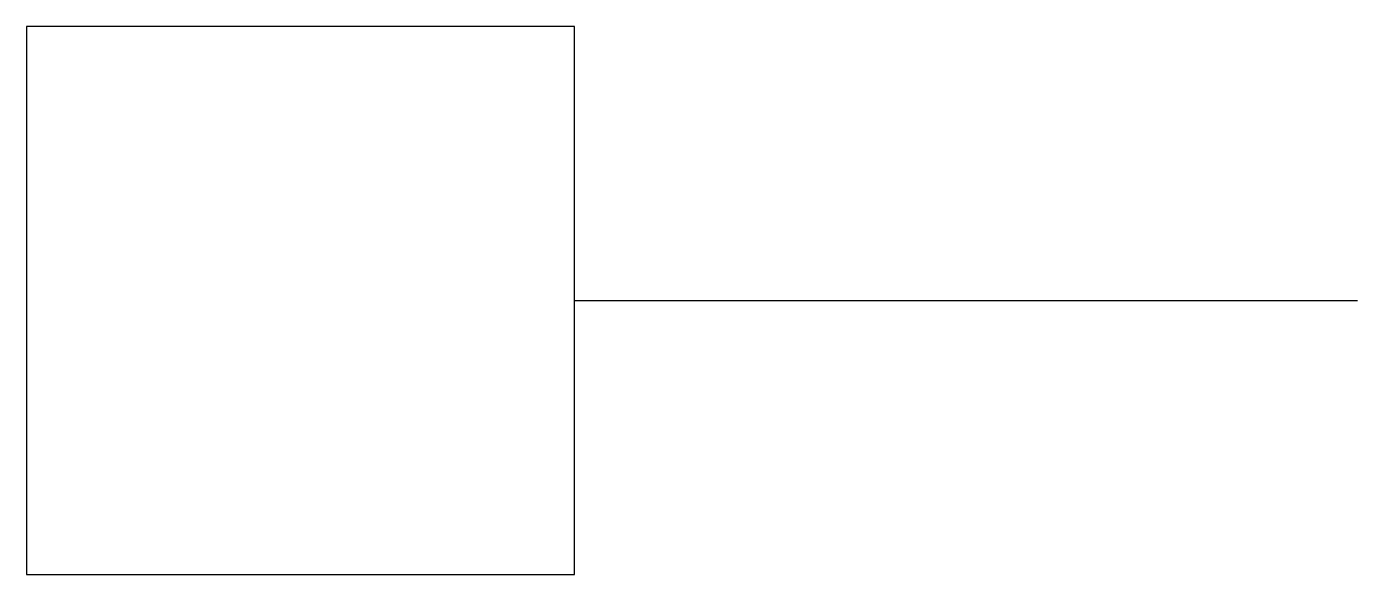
# Model space of a CAD drawing. Extents: x -17 to 0, y -3.5 to 3.5.
import ezdxf

# ---------------------------------------------------------------- set-up
doc = ezdxf.new("R2010")
doc.units = 0
doc.linetypes.add('DASHED', pattern=[0])
doc.layers.get('0').update_dxf_attribs({"linetype": 'CONTINUOUS'})

msp = doc.modelspace()

# ---------------------------------------------------------------- linework, layer by layer
at = {"color": 0, "linetype": 'DASHED'}
msp.add_line((-10, 0), (0, 0), dxfattribs=at)
at = {"color": 0}
msp.add_lwpolyline([(-17, 3.5), (-17, -3.5), (-10, -3.5), (-10, 3.5)], close=True, dxfattribs=at)

doc.saveas('drawing.dxf')
